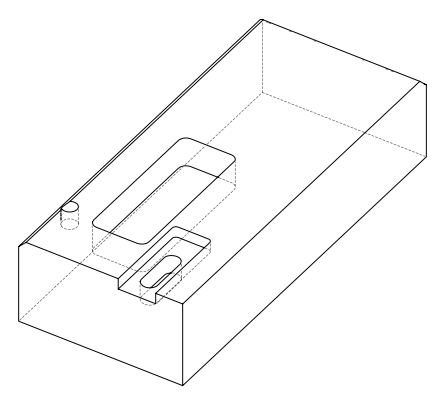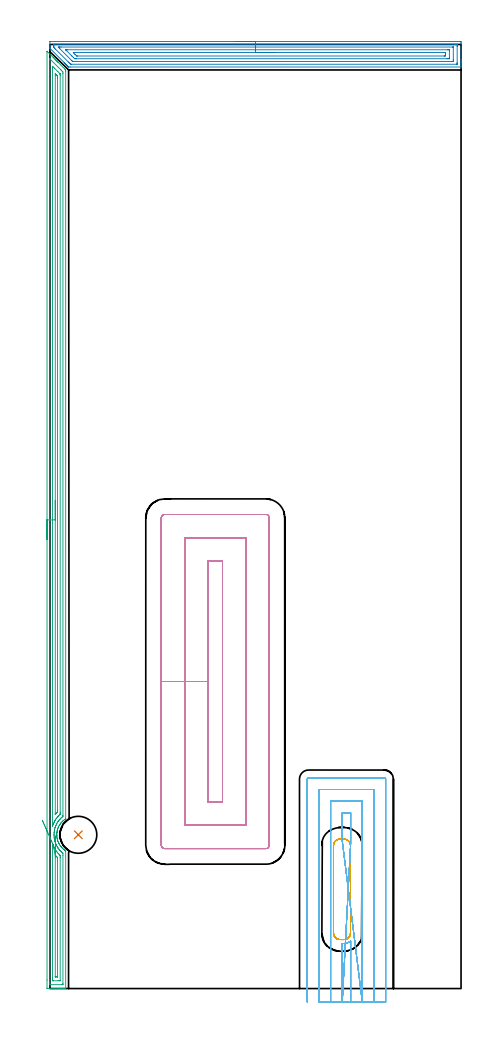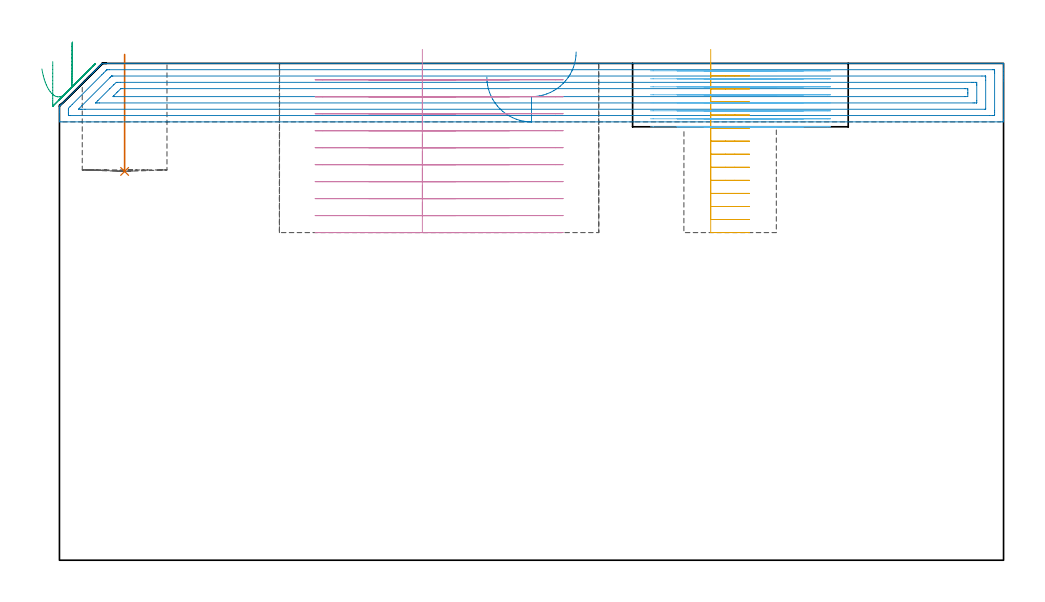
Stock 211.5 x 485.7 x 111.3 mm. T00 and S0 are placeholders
(PLAN: 6 operations, 4 tool changes, 70 min)
(1 INDEXABLE_INSERT_DRILL_BLIND_HOLE_FROM_SOLID | STEP1POCKET | NXT0302_009 | 0.11 min | 6783 mm3)
(2 AREA_MILL | FG_CHAMFER_SURFACE | UGT0205_001 | 8.58 min | 18148 mm3)
(3 AREA_MILL_1 | FG_CHAMFER_SURFACE_1 | UGT0205_001 | 15.48 min | 21834 mm3)
(4 MILL_RECTANGULAR_POCKET | POCKET_RECTANGULAR_STRAIGHT | NXT0201_012 | Follow Part, ap 4, ae 75% | 23.06 min | 506205 mm3)
(5 MILL_RECTANGULAR_POCKET_1 | POCKET_RECTANGULAR_STRAIGHT_1 | NXT0201_011 | Follow Part, ap 3, ae 75% | 4.24 min | 47154 mm3)
(6 MILL_SLOT | SLOT_PARTIAL_RECTANGULAR | NXT0201_009 | Follow Part, ap 2, ae 75% | 18.52 min | 59307 mm3)
(TOOL NXT0302_009 | Index. Insert Drill 19mm [880-D1900L25-05] | D19 PA176 FL95 Z2)
(TOOL UGT0205_001 | Chamfer Mill 20 x 3 x 45 deg. | D20 FL50 Z2)
(TOOL NXT0201_012 | ENDMILL 16mm [2P460-1600-NA 1630] | D16 FL38 Z6)
(TOOL NXT0201_011 | ENDMILL 12mm [2P460-1200-NA 1630] | D12 FL38 Z6)
(TOOL NXT0201_009 | ENDMILL 8mm [2P460-0800-NA 1630] | D8 FL26 Z6)
(OP 1 INDEXABLE_INSERT_DRILL_BLIND_HOLE_FROM_SOLID)
G17 G21 G94 G90
T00 M6
G54
G17 G0 G90 X14.6 Y79.1 S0 M3
G43 Z121.3 H1
G94 G81 G98 Z87.1 F250. R113.3
G80
M5
M2
(OP 2 AREA_MILL)
G17 G21 G94 G90
T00 M6
G54
G17 G0 G90 X95.75 Y487.2 S1061 M3
G43 Z121.3 H0
Z108.2
G94 G1 X95.788 Z107.328 F250.
X95.902 Z106.464
X96.091 Z105.612
X96.353 Z104.78
X96.687 Z103.974
X97.09 Z103.2
X97.558 Z102.464
X98.09 Z101.772
X98.679 Z101.129
X99.322 Z100.54
X100.014 Z100.009
X100.75 Z99.54
X101.524 Z99.137
X102.33 Z98.803
X103.162 Z98.541
X104.013 Z98.352
X104.878 Z98.238
X105.75 Z98.2
X210.912 Y487.199 Z98.201
X211.318 Y487.196 Z98.202
X211.49 Y487.192 Z98.205
X211.5 Y486.796 Z98.601
Y478.016 Z107.379
Y477.418 Z107.979
Y477.138 Z108.259
Y476.54 Z108.857
Y476.26 Z109.136
Y475.699 Z109.701
Y475.382 Z110.018
Y474.358 Z111.041
X211.498 Y474.227 Z111.165
X211.49 Y474.102 Z111.289
X211.358 Y474.1 Z111.3
X10.391
X9.661 Y474.103 Z111.294
X9.598 Y474.106 Z111.291
X9.5 Y474.2 Z111.197
X9.194 Y474.504 Z110.892
X9.054 Y474.645 Z110.753
X8.899 Y474.799 Z110.598
X8.755 Y474.943 Z110.453
X8.609 Y475.09 Z110.308
X8.467 Y475.232 Z110.166
X8.316 Y475.382 Z110.013
X8.163 Y475.536 Z109.862
X8.034 Y475.665 Z109.733
X7.877 Y475.821 Z109.574
X7.718 Y475.982 Z109.416
X7.602 Y476.097 Z109.3
X7.438 Y476.26 Z109.135
X7.272 Y476.427 Z108.971
X0.313 Y483.387 Z102.013
X0.142 Y483.559 Z101.84
X0.01 Y483.701 Z101.698
X0.007 Y483.723 Z101.676
X0. Y484.004 Z101.395
Y484.479 Z100.92
Y485.04 Z100.355
Y487.076 Z98.321
X0.002 Y487.191 Z98.205
X0.347 Y487.2 Z98.2
X105.75
Y485.786 Z99.614
X208.373
X209.13 Y485.785 Z99.615
X209.266 Y485.783 Z99.617
X209.465 Y485.779 Z99.621
X209.49 Y485.714 Z99.686
X209.496 Y485.557 Z99.843
X209.499 Y485.04 Z100.36
X209.5 Y484.675 Z100.725
X209.499 Y476.26 Z109.14
X209.497 Y475.897 Z109.503
X209.49 Y475.532 Z109.868
X209.478 Y475.52 Z109.88
X209.46 Y475.518 Z109.882
X209.413 Y475.516 Z109.884
X209.319 Y475.515 Z109.885
X209.13 Y475.514 Z109.886
X11.147 Y475.515 Z109.885
X10.77 Y475.519 Z109.881
X10.677 Y475.521 Z109.879
X10.63 Y475.532 Z109.868
X10.567 Y475.591 Z109.809
X10.391 Y475.76 Z109.64
X9.89 Y476.26 Z109.14
X9.5 Y476.65 Z108.75
X2.867 Y483.284 Z102.116
X2.37 Y483.786 Z101.614
X2.01 Y484.162 Z101.238
X2.003 Y484.524 Z100.876
X2.002 Y485.04 Z100.36
X2.003 Y485.403 Z99.997
X2.01 Y485.768 Z99.632
X2.022 Y485.779 Z99.621
X2.04 Y485.782 Z99.618
X2.087 Y485.784 Z99.616
X2.181 Y485.785 Z99.615
X2.37 Y485.786 Z99.614
X105.75
Y484.372 Z101.028
X207.347 Y484.371 Z101.029
X207.418 Y484.37 Z101.03
X207.473 Y484.367 Z101.033
X207.485 Y484.365 Z101.035
X207.49 Y484.354 Z101.046
X207.494 Y484.312 Z101.088
X207.499 Y484.162 Z101.238
X207.5 Y477.865 Z107.535
X207.498 Y477.138 Z108.262
X207.496 Y476.991 Z108.409
X207.491 Y476.943 Z108.457
X207.452 Y476.935 Z108.465
X207.347 Y476.934 Z108.466
X206.668 Y476.929 Z108.471
X11.961
X11.819 Y476.93 Z108.47
X11.707 Y476.933 Z108.467
X11.675 Y476.936 Z108.464
X11.664 Y476.943 Z108.457
X11.64 Y476.963 Z108.437
X11.462 Y477.138 Z108.262
X11.282 Y477.317 Z108.083
X5.044 Y483.556 Z101.844
X4.444 Y484.162 Z101.238
X4.257 Y484.354 Z101.046
X4.619 Y484.365 Z101.035
X4.833 Y484.369 Z101.031
X5.044 Y484.371 Z101.029
X5.723 Y484.372 Z101.028
X105.75
Y482.957 Z102.443
X204.674
X205.006 Y482.956 Z102.444
X205.386 Y482.952 Z102.448
X205.467 Y482.95 Z102.45
X205.49 Y482.943 Z102.457
X205.493 Y482.904 Z102.496
X205.496 Y482.818 Z102.582
X205.5 Y482.47 Z102.93
Y478.958 Z106.442
X205.499 Y478.894 Z106.506
X205.493 Y478.487 Z106.913
X205.49 Y478.386 Z107.014
X205.479 Y478.349 Z107.051
X205.419 Y478.348 Z107.052
X205.231 Y478.345 Z107.055
X204.674 Y478.343 Z107.057
X204.342
X13.623
X13.065 Y478.347 Z107.053
X12.726 Y478.35 Z107.05
X12.174 Y478.876 Z106.524
X12.155 Y478.894 Z106.506
X11.282 Y479.766 Z105.634
X8.609 Y482.44 Z102.96
X8.229 Y482.828 Z102.572
X8.138 Y482.923 Z102.477
X8.115 Y482.952 Z102.448
X8.137 Y482.953 Z102.447
X8.215 Y482.955 Z102.445
X8.609 Y482.957 Z102.443
X8.94
X105.75
Y481.543 Z103.857
X202.891
X203.49 Y481.528 Z103.872
X203.498 Y480.93 Z104.47
X203.499 Y480.65 Z104.75
X203.496 Y480.054 Z105.346
X203.49 Y479.772 Z105.628
X202.906 Y479.757 Z105.643
X202.891
X13.971
X13.956 Y479.758 Z105.642
X13.738 Y479.772 Z105.628
X13.065 Y480.435 Z104.965
X12.849 Y480.65 Z104.75
X12.174 Y481.329 Z104.071
X11.982 Y481.528 Z103.872
X12.16 Y481.542 Z103.858
X12.174
X105.75 Y481.543 Z103.857
X106.622 Z103.895
X107.486 Z104.009
X108.338 Z104.198
X109.17 Z104.46
X109.976 Z104.794
X110.75 Z105.197
X111.486 Z105.665
X112.178 Z106.196
X112.821 Z106.786
X113.41 Z107.429
X113.942 Z108.121
X114.41 Z108.857
X114.813 Z109.631
X115.147 Z110.437
X115.409 Z111.269
X115.598 Z112.12
X115.712 Z112.985
X115.75 Z113.857
G0 Z121.3
M5
M2
(OP 3 AREA_MILL_1)
G17 G21 G94 G90
T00 M6
G54
G17 G0 G90 X-1.5 Y231.1 S1061 M3
G43 Z121.3 H0
Z111.7
G94 G1 Y231.138 Z110.828 F250.
Y231.252 Z109.964
Y231.441 Z109.112
Y231.703 Z108.28
Y232.037 Z107.474
Y232.44 Z106.7
Y232.909 Z105.964
Y233.44 Z105.272
Y234.029 Z104.629
Y234.672 Z104.04
Y235.364 Z103.508
Y236.1 Z103.04
Y236.874 Z102.637
Y237.68 Z102.303
Y238.512 Z102.041
Y239.364 Z101.852
Y240.229 Z101.738
Y241.1 Z101.7
X-1.499 Y482.17 Z101.699
X-1.494 Y482.183 Z101.704
X-1.473 Y482.17 Z101.725
X-1.386 Y482.086 Z101.813
X-1.338 Y482.039 Z101.861
X1.635 Y479.065 Z104.835
X1.982 Y478.719 Z105.179
X2.47 Y478.23 Z105.67
X2.703 Y477.998 Z105.901
X2.861 Y477.842 Z106.056
X3.013 Y477.688 Z106.211
X3.15 Y477.551 Z106.348
X3.3 Y477.402 Z106.495
X3.445 Y477.257 Z106.642
X3.597 Y477.104 Z106.795
X3.739 Y476.963 Z106.935
X3.876 Y476.825 Z107.074
X4.044 Y476.657 Z107.242
X4.178 Y476.524 Z107.374
X4.308 Y476.393 Z107.506
X7.692 Y473.008 Z110.89
X8.063 Y472.634 Z111.262
X8.093 Y472.6 Z111.293
X8.1 Y471.74 Z111.3
Y87.34
X8.095 Y87.303 Z111.292
X7.997 Y87.227 Z111.195
X7.692 Y87.023 Z110.888
X7.602 Y86.964 Z110.799
X7.502 Y86.893 Z110.702
X7.419 Y86.834 Z110.619
X7. Y86.507 Z110.199
X6.932 Y86.446 Z110.13
X6.813 Y86.34 Z110.009
X6.65 Y86.196 Z109.848
X6.547 Y86.105 Z109.745
X6.056 Y85.614 Z109.255
X6.003 Y85.552 Z109.202
X5.935 Y85.473 Z109.132
X5.731 Y85.24 Z108.93
X5.673 Y85.174 Z108.873
X5.325 Y84.72 Z108.522
X5.283 Y84.658 Z108.48
X5.057 Y84.324 Z108.253
X4.801 Y83.918 Z107.999
X4.748 Y83.826 Z107.947
X4.517 Y83.382 Z107.716
X4.305 Y82.933 Z107.503
X4.28 Y82.87 Z107.477
X4.206 Y82.688 Z107.405
X4.126 Y82.488 Z107.323
X3.967 Y82.039 Z107.161
X3.947 Y81.976 Z107.14
X3.929 Y81.922 Z107.124
X3.886 Y81.771 Z107.085
X3.877 Y81.739 Z107.076
X3.824 Y81.535 Z107.016
X3.823 Y81.529 Z107.015
X3.739 Y81.189 Z106.936
X3.729 Y81.146 Z106.925
X3.717 Y81.082 Z106.913
X3.642 Y80.7 Z106.841
X3.583 Y80.285 Z106.78
X3.578 Y80.252 Z106.774
X3.573 Y80.188 Z106.767
X3.555 Y79.998 Z106.748
X3.536 Y79.805 Z106.73
X3.513 Y79.358 Z106.706
Y79.102 Z106.703
X3.511 Y78.911 Z106.704
X3.514 Y78.845 Z106.707
X3.516 Y78.829
X3.518 Y78.746 Z106.712
X3.52 Y78.706 Z106.714
X3.531 Y78.465 Z106.724
X3.537 Y78.4 Z106.729
X3.569 Y78.017 Z106.768
X3.632 Y77.571 Z106.828
X3.716 Y77.123 Z106.911
X3.818 Y76.678 Z107.012
X3.835 Y76.613 Z107.029
X3.869 Y76.477 Z107.067
X3.928 Y76.278 Z107.125
X3.969 Y76.166 Z107.163
X4.06 Y75.899 Z107.256
X4.1 Y75.784 Z107.296
X4.277 Y75.335 Z107.476
X4.477 Y74.89 Z107.675
X4.512 Y74.825 Z107.708
X4.634 Y74.584 Z107.833
X4.661 Y74.536 Z107.86
X4.8 Y74.283 Z108.
X4.975 Y73.997 Z108.174
X5.02 Y73.931 Z108.219
X5.282 Y73.545 Z108.481
X5.537 Y73.198 Z108.737
X5.606 Y73.103 Z108.806
X5.642 Y73.059 Z108.841
X5.673 Y73.02 Z108.873
X6.04 Y72.608 Z109.24
X6.374 Y72.259 Z109.57
X6.421 Y72.21 Z109.618
X6.49 Y72.143 Z109.689
X6.547 Y72.089 Z109.745
X6.977 Y71.718 Z110.177
X7.147 Y71.583 Z110.346
X7.42 Y71.365 Z110.619
X7.485 Y71.316 Z110.684
X7.724 Y71.151 Z110.922
X7.916 Y71.025 Z111.114
X8.094 Y70.907 Z111.292
X8.1 Y70.802 Z111.3
Y0.179
X8.098 Y0.01 Z111.289
X7.939 Y0.003 Z111.131
X7.772 Y0. Z110.972
X7.519 Z110.718
X6.813 Z110.008
X5.582 Z108.779
X5.057 Z108.251
X4.441 Z107.637
X-1.356 Y0.001 Z101.842
X-1.492 Y0.01 Z101.706
X-1.499 Y0.147 Z101.699
X-1.5 Y4.384 Z101.7
Y241.1
X-0.086 Z103.114
Y477.998
X-0.084 Y478.253 Z103.116
X-0.082 Y478.315 Z103.118
X-0.08 Y478.319 Z103.12
X-0.076 Z103.124
X-0.052 Y478.299 Z103.148
X-0.001 Y478.25 Z103.199
X5.616 Y472.634 Z108.816
X5.935 Y472.313 Z109.135
X6.499 Y471.74 Z109.699
X6.679 Y471.544 Z109.879
X6.685 Y470.846 Z109.885
Y89.128
X6.681 Y88.746 Z109.881
X6.679 Y88.561 Z109.879
X6.578 Y88.473 Z109.778
X6.292 Y88.234 Z109.492
X6.1 Y88.066 Z109.3
X5.935 Y87.916 Z109.135
X5.642 Y87.638 Z108.842
X5.337 Y87.34 Z108.537
X5.2 Y87.194 Z108.4
X5.057 Y87.035 Z108.257
X4.787 Y86.72 Z107.987
X4.568 Y86.446 Z107.768
X4.399 Y86.221 Z107.599
X4.178 Y85.912 Z107.378
X4.034 Y85.699 Z107.234
X3.94 Y85.552 Z107.14
X3.695 Y85.15 Z106.895
X3.426 Y84.658 Z106.626
X3.399 Y84.608 Z106.599
X3.382 Y84.574 Z106.582
X3.3 Y84.403 Z106.5
X3.101 Y83.966 Z106.301
X3.019 Y83.764 Z106.219
X2.849 Y83.33 Z106.049
X2.683 Y82.87 Z105.883
X2.645 Y82.756 Z105.845
X2.62 Y82.669 Z105.82
X2.432 Y81.971 Z105.632
X2.422 Y81.929 Z105.622
X2.284 Y81.223 Z105.484
X2.26 Y81.082 Z105.46
X2.174 Y80.44 Z105.374
X2.15 Y80.188 Z105.35
X2.112 Y79.61 Z105.312
X2.102 Y79.294 Z105.302
X2.106 Y78.722 Z105.306
X2.12 Y78.4 Z105.32
X2.173 Y77.759 Z105.373
X2.205 Y77.507 Z105.405
X2.254 Y77.15 Z105.454
X2.331 Y76.705 Z105.531
X2.349 Y76.613 Z105.549
X2.422 Y76.278 Z105.622
X2.563 Y75.719 Z105.763
X2.586 Y75.635 Z105.786
X2.623 Y75.514 Z105.823
X2.865 Y74.825 Z106.065
X2.99 Y74.51 Z106.19
X3.238 Y73.931 Z106.438
X3.3 Y73.795 Z106.5
X3.703 Y73.037 Z106.903
X3.884 Y72.738 Z107.084
X4.178 Y72.285 Z107.378
X4.235 Y72.2 Z107.435
X4.249 Y72.179 Z107.449
X4.275 Y72.143 Z107.475
X4.554 Y71.76 Z107.754
X4.981 Y71.249 Z108.181
X5.057 Y71.165 Z108.257
X5.445 Y70.754 Z108.645
X5.847 Y70.355 Z109.047
X5.935 Y70.277 Z109.135
X6.398 Y69.884 Z109.598
X6.548 Y69.752 Z109.748
X6.679 Y69.598 Z109.879
X6.686 Y68.567 Z109.886
Y2.545
X6.679 Y2.017 Z109.879
X6.658 Y2.01 Z109.858
X6.586 Y2.005 Z109.786
X6.478 Y2.002 Z109.678
X6.342 Y2. Z109.542
X5.935 Z109.135
X0.193 Z103.393
X-0.007 Y2.003 Z103.193
X-0.041 Y2.005 Z103.159
X-0.073 Y2.009 Z103.127
X-0.079 Y2.052 Z103.121
X-0.084 Y2.283 Z103.116
X-0.085 Y2.414 Z103.115
X-0.086 Y3.178 Z103.114
Y241.1
X1.328 Z104.528
X1.329 Y473.747 Z104.529
X1.33 Y474.422 Z104.53
X1.331 Y474.453 Z104.531
X1.374 Y474.422 Z104.574
X1.543 Y474.256 Z104.743
X2.273 Y473.528 Z105.473
X4.061 Y471.74 Z107.261
X4.954 Y470.846 Z108.154
X5.057 Y470.741 Z108.257
X5.247 Y470.542 Z108.447
X5.265 Y470.507 Z108.465
X5.267 Y470.433 Z108.467
X5.27 Y470.317 Z108.47
X5.271 Y470.171 Z108.471
Y469.952
Y90.697
X5.27 Y90.022 Z108.47
X5.268 Y89.807 Z108.468
X5.265 Y89.732 Z108.465
X5.256 Y89.694 Z108.456
X4.675 Y89.128 Z107.875
X4.429 Y88.873 Z107.629
X4.178 Y88.602 Z107.378
X4.008 Y88.408 Z107.208
X3.861 Y88.234 Z107.061
X3.613 Y87.916 Z106.813
X3.3 Y87.503 Z106.5
X3.232 Y87.409 Z106.432
X3.185 Y87.34 Z106.385
X2.882 Y86.872 Z106.082
X2.616 Y86.446 Z105.816
X2.544 Y86.321 Z105.744
X2.422 Y86.096 Z105.622
X2.239 Y85.738 Z105.439
X2.147 Y85.552 Z105.347
X1.953 Y85.136 Z105.153
X1.75 Y84.658 Z104.95
X1.69 Y84.509 Z104.89
X1.543 Y84.127 Z104.743
X1.355 Y83.603 Z104.555
X1.335 Y83.553 Z104.535
X1.332 Y83.615 Z104.532
X1.33 Y83.694 Z104.53
X1.329 Y83.764 Z104.529
X1.328 Y83.817 Z104.528
Y241.1
X2.743 Z105.943
Y469.625
X2.744 Y469.952 Z105.944
X2.747 Y470.515 Z105.947
X2.749 Y470.582 Z105.949
X3.02 Y470.324 Z106.22
X3.204 Y470.146 Z106.404
X3.3 Y470.051 Z106.5
X3.399 Y469.952 Z106.599
X3.501 Y469.848 Z106.701
X3.716 Y469.627 Z106.916
X3.851 Y469.486 Z107.051
X3.853 Y469.455 Z107.053
X3.855 Y469.387 Z107.055
X3.857 Y469.058 Z107.057
Y468.491
Y91.81
X3.856 Y91.244 Z107.056
X3.853 Y90.916 Z107.053
X3.85 Y90.779 Z107.05
X3.766 Y90.684 Z106.966
X3.652 Y90.557 Z106.852
X3.3 Y90.174 Z106.5
X3.229 Y90.094 Z106.429
X3.165 Y90.022 Z106.365
X2.792 Y89.581 Z105.992
X2.752 Y89.536 Z105.952
X2.748 Y89.597 Z105.948
X2.745 Y89.693 Z105.945
X2.743 Y90.022 Z105.943
Y90.204
Y241.1
Y241.972 Z105.981
Y242.837 Z106.095
Y243.688 Z106.283
Y244.52 Z106.546
Y245.326 Z106.88
Y246.1 Z107.282
Y246.836 Z107.751
Y247.528 Z108.282
Y248.171 Z108.872
Y248.761 Z109.515
Y249.292 Z110.207
Y249.76 Z110.943
Y250.163 Z111.716
Y250.497 Z112.522
Y250.759 Z113.354
Y250.948 Z114.206
Y251.062 Z115.071
Y251.1 Z115.943
G0 Z121.3
X-3.933 Y86.574
Z110.053
G1 X-3.787 Y86.243 Z109.26
X-3.613 Y85.85 Z108.5
X-3.413 Y85.398 Z107.782
X-3.189 Y84.89 Z107.109
X-2.941 Y84.331 Z106.486
X-2.673 Y83.724 Z105.92
X-2.386 Y83.074 Z105.414
X-2.082 Y82.386 Z104.971
X-1.764 Y81.666 Z104.596
X-1.433 Y80.919 Z104.29
X-1.093 Y80.15 Z104.057
X-0.746 Y79.365 Z103.899
X-0.395 Y78.571 Z103.815
X-0.043 Y77.773 Z103.808
X0.309 Y76.978 Z103.877
X0.657 Y76.191 Z104.021
X0.998 Y75.418 Z104.239
X1.331 Y74.666 Z104.531
X1.339 Y74.649 Z104.539
X1.419 Y74.426 Z104.619
X1.543 Y74.073 Z104.743
X1.594 Y73.931 Z104.794
X1.625 Y73.848 Z104.825
X1.969 Y73.037 Z105.169
X2.087 Y72.769 Z105.287
X2.376 Y72.189 Z105.576
X2.401 Y72.143 Z105.601
X2.422 Y72.105 Z105.622
X2.732 Y71.566 Z105.932
X2.933 Y71.249 Z106.133
X3.3 Y70.706 Z106.5
X3.557 Y70.355 Z106.757
X4.178 Y69.604 Z107.378
X4.305 Y69.461 Z107.505
X4.675 Y69.076 Z107.875
X5.057 Y68.701 Z108.257
X5.195 Y68.567 Z108.395
X5.252 Y68.509 Z108.452
X5.265 Y68.456 Z108.465
X5.267 Y68.353 Z108.467
X5.271 Y67.673 Z108.471
Y67.455
Y4.202
X5.27 Y4.093 Z108.47
X5.267 Y4.039 Z108.467
X5.265 Y4.018 Z108.465
X5.249 Y4.007 Z108.449
X4.178 Y4. Z107.378
X1.741 Y4.001 Z104.941
X1.543 Y4.005 Z104.743
X1.351 Y4.01 Z104.551
X1.335 Y4.202 Z104.535
X1.332 Y4.417 Z104.532
X1.329 Y5.096 Z104.529
Y5.315
Y74.514
X1.331 Y74.666 Z104.531
X2.75 Y68.673 Z105.95
X2.844 Y68.567 Z106.044
X3.3 Y68.036 Z106.5
X3.629 Y67.673 Z106.829
X3.731 Y67.56 Z106.931
X3.809 Y67.47 Z107.009
X3.85 Y67.42 Z107.05
X3.852 Y67.389 Z107.052
X3.856 Y67.107 Z107.056
X3.857 Y66.779 Z107.057
Y66.212
Y6.128
X3.855 Y6.059 Z107.055
X3.852 Y6.021 Z107.052
X3.85 Y6.01 Z107.05
X3.842 Y6.008 Z107.042
X3.734 Y6.003 Z106.934
X3.29 Y6. Z106.49
X2.866 Y6.007 Z106.066
X2.762 Y6.01 Z105.962
X2.749 Y6.016 Z105.949
X2.747 Y6.033 Z105.947
X2.744 Y6.068 Z105.944
X2.743 Y6.146 Z105.943
Y67.673
X2.744 Y68.239 Z105.944
X2.748 Y68.567 Z105.948
X2.75 Y68.673 Z105.95
X2.766 Y69.543 Z106.005
X2.783 Y70.406 Z106.135
X2.799 Y71.253 Z106.34
X2.815 Y72.08 Z106.618
X2.831 Y72.879 Z106.968
X2.845 Y73.645 Z107.385
X2.859 Y74.372 Z107.868
X2.873 Y75.053 Z108.412
X2.885 Y75.685 Z109.014
X2.896 Y76.262 Z109.669
X2.906 Y76.779 Z110.371
X2.914 Y77.234 Z111.115
X2.922 Y77.621 Z111.897
X2.928 Y77.94 Z112.709
X2.933 Y78.186 Z113.546
X2.936 Y78.358 Z114.401
X2.938 Y78.455 Z115.268
Y78.477 Z116.14
G0 Z121.3
M5
M2
(OP 4 MILL_RECTANGULAR_POCKET)
G17 G21 G94 G90
T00 M6
G54
G17 G0 G90 X81.3 Y183.343 S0 M3
G43 Z121.439 H1
Z114.439
G94 G1 Y157.95 Z107.635 F250.
Y96. F500.
X88.8
Y219.9
X81.3
Y157.95
X69.3
Y84.
X100.8
Y231.9
X69.3
Y157.95
X57.3
Y73.7
G3 X59. Y72. R1.7
G1 X111.1
G3 X112.8 Y73.7 R1.7
G1 Y242.2
G3 X111.1 Y243.9 R1.7
G1 X59.
G3 X57.3 Y242.2 R1.7
G1 Y157.95
Y156.95
G0 X81.3 Y183.343 Z110.635
G1 Y157.95 Z103.831 F250.
Y96. F500.
X88.8
Y219.9
X81.3
Y157.95
X69.3
Y84.
X100.8
Y231.9
X69.3
Y157.95
X57.3
Y73.7
G3 X59. Y72. R1.7
G1 X111.1
G3 X112.8 Y73.7 R1.7
G1 Y242.2
G3 X111.1 Y243.9 R1.7
G1 X59.
G3 X57.3 Y242.2 R1.7
G1 Y157.95
Y156.95
G0 X81.3 Y183.343 Z106.831
G1 Y157.95 Z100.028 F250.
Y96. F500.
X88.8
Y219.9
X81.3
Y157.95
X69.3
Y84.
X100.8
Y231.9
X69.3
Y157.95
X57.3
Y73.7
G3 X59. Y72. R1.7
G1 X111.1
G3 X112.8 Y73.7 R1.7
G1 Y242.2
G3 X111.1 Y243.9 R1.7
G1 X59.
G3 X57.3 Y242.2 R1.7
G1 Y157.95
Y156.95
G0 X81.3 Y183.343 Z103.028
G1 Y157.95 Z96.224 F250.
Y96. F500.
X88.8
Y219.9
X81.3
Y157.95
X69.3
Y84.
X100.8
Y231.9
X69.3
Y157.95
X57.3
Y73.7
G3 X59. Y72. R1.7
G1 X111.1
G3 X112.8 Y73.7 R1.7
G1 Y242.2
G3 X111.1 Y243.9 R1.7
G1 X59.
G3 X57.3 Y242.2 R1.7
G1 Y157.95
Y156.95
G0 X81.3 Y183.343 Z99.224
G1 Y157.95 Z92.42 F250.
Y96. F500.
X88.8
Y219.9
X81.3
Y157.95
X69.3
Y84.
X100.8
Y231.9
X69.3
Y157.95
X57.3
Y73.7
G3 X59. Y72. R1.7
G1 X111.1
G3 X112.8 Y73.7 R1.7
G1 Y242.2
G3 X111.1 Y243.9 R1.7
G1 X59.
G3 X57.3 Y242.2 R1.7
G1 Y157.95
Y156.95
G0 X81.3 Y183.343 Z95.42
G1 Y157.95 Z88.616 F250.
Y96. F500.
X88.8
Y219.9
X81.3
Y157.95
X69.3
Y84.
X100.8
Y231.9
X69.3
Y157.95
X57.3
Y73.7
G3 X59. Y72. R1.7
G1 X111.1
G3 X112.8 Y73.7 R1.7
G1 Y242.2
G3 X111.1 Y243.9 R1.7
G1 X59.
G3 X57.3 Y242.2 R1.7
G1 Y157.95
Y156.95
G0 X81.3 Y183.343 Z91.616
G1 Y157.95 Z84.812 F250.
Y96. F500.
X88.8
Y219.9
X81.3
Y157.95
X69.3
Y84.
X100.8
Y231.9
X69.3
Y157.95
X57.3
Y73.7
G3 X59. Y72. R1.7
G1 X111.1
G3 X112.8 Y73.7 R1.7
G1 Y242.2
G3 X111.1 Y243.9 R1.7
G1 X59.
G3 X57.3 Y242.2 R1.7
G1 Y157.95
Y156.95
G0 X81.3 Y183.343 Z87.812
G1 Y157.95 Z81.008 F250.
Y96. F500.
X88.8
Y219.9
X81.3
Y157.95
X69.3
Y84.
X100.8
Y231.9
X69.3
Y157.95
X57.3
Y73.7
G3 X59. Y72. R1.7
G1 X111.1
G3 X112.8 Y73.7 R1.7
G1 Y242.2
G3 X111.1 Y243.9 R1.7
G1 X59.
G3 X57.3 Y242.2 R1.7
G1 Y157.95
Y156.95
G0 X81.3 Y183.343 Z84.008
G1 Y157.95 Z77.204 F250.
Y96. F500.
X88.8
Y219.9
X81.3
Y157.95
X69.3
Y84.
X100.8
Y231.9
X69.3
Y157.95
X57.3
Y73.7
G3 X59. Y72. R1.7
G1 X111.1
G3 X112.8 Y73.7 R1.7
G1 Y242.2
G3 X111.1 Y243.9 R1.7
G1 X59.
G3 X57.3 Y242.2 R1.7
G1 Y157.95
Y156.95
G0 X81.3 Y183.343 Z80.204
G1 Y157.95 Z73.4 F250.
Y96. F500.
X88.8
Y219.9
X81.3
Y157.95
X69.3
Y84.
X100.8
Y231.9
X69.3
Y157.95
X57.3
Y73.7
G3 X59. Y72. R1.7
G1 X111.1
G3 X112.8 Y73.7 R1.7
G1 Y242.2
G3 X111.1 Y243.9 R1.7
G1 X59.
G3 X57.3 Y242.2 R1.7
G1 Y157.95
Y156.95
G0 Z121.439
M5
M2
(OP 5 MILL_RECTANGULAR_POCKET_1)
G17 G21 G94 G90
T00 M6
G54
G17 G0 G90 X145.9 Y73.167 S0 M3
G43 Z121.439 H1
Z114.439
G94 G1 Y51.05 Z108.513 F250.
Y28.5 F500.
G3 X149.2 Y25.2 R3.3
G1 X151.3
G3 X154.6 Y28.5 R3.3
G1 Y73.6
G3 X151.3 Y76.9 R3.3
G1 X149.2
G3 X145.9 Y73.6 R3.3
G1 Y51.05
Y50.05
G0 Y73.167 Z111.513
G1 Y51.05 Z105.587 F250.
Y28.5 F500.
G3 X149.2 Y25.2 R3.3
G1 X151.3
G3 X154.6 Y28.5 R3.3
G1 Y73.6
G3 X151.3 Y76.9 R3.3
G1 X149.2
G3 X145.9 Y73.6 R3.3
G1 Y51.05
Y50.05
G0 Y73.167 Z108.587
G1 Y51.05 Z102.661 F250.
Y28.5 F500.
G3 X149.2 Y25.2 R3.3
G1 X151.3
G3 X154.6 Y28.5 R3.3
G1 Y73.6
G3 X151.3 Y76.9 R3.3
G1 X149.2
G3 X145.9 Y73.6 R3.3
G1 Y51.05
Y50.05
G0 Y73.167 Z105.661
G1 Y51.05 Z99.735 F250.
Y28.5 F500.
G3 X149.2 Y25.2 R3.3
G1 X151.3
G3 X154.6 Y28.5 R3.3
G1 Y73.6
G3 X151.3 Y76.9 R3.3
G1 X149.2
G3 X145.9 Y73.6 R3.3
G1 Y51.05
Y50.05
G0 Y73.167 Z102.735
G1 Y51.05 Z96.809 F250.
Y28.5 F500.
G3 X149.2 Y25.2 R3.3
G1 X151.3
G3 X154.6 Y28.5 R3.3
G1 Y73.6
G3 X151.3 Y76.9 R3.3
G1 X149.2
G3 X145.9 Y73.6 R3.3
G1 Y51.05
Y50.05
G0 Y73.167 Z99.809
G1 Y51.05 Z93.883 F250.
Y28.5 F500.
G3 X149.2 Y25.2 R3.3
G1 X151.3
G3 X154.6 Y28.5 R3.3
G1 Y73.6
G3 X151.3 Y76.9 R3.3
G1 X149.2
G3 X145.9 Y73.6 R3.3
G1 Y51.05
Y50.05
G0 Y73.167 Z96.883
G1 Y51.05 Z90.957 F250.
Y28.5 F500.
G3 X149.2 Y25.2 R3.3
G1 X151.3
G3 X154.6 Y28.5 R3.3
G1 Y73.6
G3 X151.3 Y76.9 R3.3
G1 X149.2
G3 X145.9 Y73.6 R3.3
G1 Y51.05
Y50.05
G0 Y73.167 Z93.957
G1 Y51.05 Z88.03 F250.
Y28.5 F500.
G3 X149.2 Y25.2 R3.3
G1 X151.3
G3 X154.6 Y28.5 R3.3
G1 Y73.6
G3 X151.3 Y76.9 R3.3
G1 X149.2
G3 X145.9 Y73.6 R3.3
G1 Y51.05
Y50.05
G0 Y73.167 Z91.03
G1 Y51.05 Z85.104 F250.
Y28.5 F500.
G3 X149.2 Y25.2 R3.3
G1 X151.3
G3 X154.6 Y28.5 R3.3
G1 Y73.6
G3 X151.3 Y76.9 R3.3
G1 X149.2
G3 X145.9 Y73.6 R3.3
G1 Y51.05
Y50.05
G0 Y73.167 Z88.104
G1 Y51.05 Z82.178 F250.
Y28.5 F500.
G3 X149.2 Y25.2 R3.3
G1 X151.3
G3 X154.6 Y28.5 R3.3
G1 Y73.6
G3 X151.3 Y76.9 R3.3
G1 X149.2
G3 X145.9 Y73.6 R3.3
G1 Y51.05
Y50.05
G0 Y73.167 Z85.178
G1 Y51.05 Z79.252 F250.
Y28.5 F500.
G3 X149.2 Y25.2 R3.3
G1 X151.3
G3 X154.6 Y28.5 R3.3
G1 Y73.6
G3 X151.3 Y76.9 R3.3
G1 X149.2
G3 X145.9 Y73.6 R3.3
G1 Y51.05
Y50.05
G0 Y73.167 Z82.252
G1 Y51.05 Z76.326 F250.
Y28.5 F500.
G3 X149.2 Y25.2 R3.3
G1 X151.3
G3 X154.6 Y28.5 R3.3
G1 Y73.6
G3 X151.3 Y76.9 R3.3
G1 X149.2
G3 X145.9 Y73.6 R3.3
G1 Y51.05
Y50.05
G0 Y73.167 Z79.326
G1 Y51.05 Z73.4 F250.
Y28.5 F500.
G3 X149.2 Y25.2 R3.3
G1 X151.3
G3 X154.6 Y28.5 R3.3
G1 Y73.6
G3 X151.3 Y76.9 R3.3
G1 X149.2
G3 X145.9 Y73.6 R3.3
G1 Y51.05
Y50.05
G0 Z121.439
M5
M2
(OP 6 MILL_SLOT)
G17 G21 G94 G90
T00 M6
G54
G17 G0 G90 X154.7 Y-7. S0 M3
G43 Z121.439 H1
Z109.647
G94 G1 Y-4. F250.
Y24.45 F500.
X154.061 Y23.967
X153.814 Y23.824
X153.69 Y23.766
X152.995 Y23.479
X152.489 Y23.331
G2 X150.4 Y23.2 R9.158
G1 Y-4.
Y-7. F250.
X154.7 Y74.655 F500.
Y77.655 F250.
Y90.4 F500.
X150.4
Y78.9
Y75.9 F250.
X160.7 Y-7. F500.
Y-4. F250.
Y96.4 F500.
X144.4
Y75.83
Y72.83 F250.
Y29.269 F500.
Y26.269 F250.
Y-4. F500.
Y-7. F250.
X166.7
Y-4.
Y102.4 F500.
X138.4
Y-4.
Y-7. F250.
X172.7
Y-4.
Y107.8 F500.
G3 X172.1 Y108.4 R0.6
G1 X133.
G3 X132.4 Y107.8 R0.6
G1 Y-4.
Y-7. F250.
G0 X154.7 Z107.854
G1 Y-4.
Y24.45 F500.
X154.061 Y23.967
X153.814 Y23.824
X153.69 Y23.766
X152.995 Y23.479
X152.489 Y23.331
G2 X150.4 Y23.2 R9.158
G1 Y-4.
Y-7. F250.
X154.7 Y74.655 F500.
Y77.655 F250.
Y90.4 F500.
X150.4
Y78.9
Y75.9 F250.
X160.7 Y-7. F500.
Y-4. F250.
Y96.4 F500.
X144.4
Y75.83
Y72.83 F250.
Y29.269 F500.
Y26.269 F250.
Y-4. F500.
Y-7. F250.
X166.7
Y-4.
Y102.4 F500.
X138.4
Y-4.
Y-7. F250.
X172.7
Y-4.
Y107.8 F500.
G3 X172.1 Y108.4 R0.6
G1 X133.
G3 X132.4 Y107.8 R0.6
G1 Y-4.
Y-7. F250.
G0 X154.7 Z106.062
G1 Y-4.
Y24.45 F500.
G2 X152.995 Y23.479 R4.515
G1 X152.488 Y23.331
G2 X150.4 Y23.2 R9.171
G1 Y-4.
Y-7. F250.
X154.7 Y74.655 F500.
Y77.655 F250.
Y90.4 F500.
X150.4
Y78.9
Y75.9 F250.
X160.7 Y-7. F500.
Y-4. F250.
Y96.4 F500.
X144.4
Y75.83
Y72.83 F250.
Y29.269 F500.
Y26.269 F250.
Y-4. F500.
Y-7. F250.
X166.7
Y-4.
Y102.4 F500.
X138.4
Y-4.
Y-7. F250.
X172.7
Y-4.
Y107.8 F500.
G3 X172.1 Y108.4 R0.6
G1 X133.
G3 X132.4 Y107.8 R0.6
G1 Y-4.
Y-7. F250.
G0 X154.7 Z104.27
G1 Y-4.
Y24.45 F500.
G2 X152.995 Y23.479 R4.515
G1 X152.488 Y23.331
G2 X150.4 Y23.2 R9.171
G1 Y-4.
Y-7. F250.
X154.7 Y74.655 F500.
Y77.655 F250.
Y90.4 F500.
X150.4
Y78.9
Y75.9 F250.
X160.7 Y-7. F500.
Y-4. F250.
Y96.4 F500.
X144.4
Y75.83
Y72.83 F250.
Y29.269 F500.
Y26.269 F250.
Y-4. F500.
Y-7. F250.
X166.7
Y-4.
Y102.4 F500.
X138.4
Y-4.
Y-7. F250.
X172.7
Y-4.
Y107.8 F500.
G3 X172.1 Y108.4 R0.6
G1 X133.
G3 X132.4 Y107.8 R0.6
G1 Y-4.
Y-7. F250.
G0 X154.7 Z102.477
G1 Y-4.
Y24.45 F500.
G2 X152.995 Y23.479 R4.515
G1 X152.488 Y23.331
G2 X150.4 Y23.2 R9.171
G1 Y-4.
Y-7. F250.
X154.7 Y74.655 F500.
Y77.655 F250.
Y90.4 F500.
X150.4
Y78.9
Y75.9 F250.
X160.7 Y-7. F500.
Y-4. F250.
Y96.4 F500.
X144.4
Y75.83
Y72.83 F250.
Y29.269 F500.
Y26.269 F250.
Y-4. F500.
Y-7. F250.
X166.7
Y-4.
Y102.4 F500.
X138.4
Y-4.
Y-7. F250.
X172.7
Y-4.
Y107.8 F500.
G3 X172.1 Y108.4 R0.6
G1 X133.
G3 X132.4 Y107.8 R0.6
G1 Y-4.
Y-7. F250.
G0 X154.7 Z100.685
G1 Y-4.
Y24.45 F500.
G2 X152.995 Y23.479 R4.515
G1 X152.488 Y23.331
G2 X150.4 Y23.2 R9.171
G1 Y-4.
Y-7. F250.
X154.7 Y74.655 F500.
Y77.655 F250.
Y90.4 F500.
X150.4
Y78.9
Y75.9 F250.
X160.7 Y-7. F500.
Y-4. F250.
Y96.4 F500.
X144.4
Y75.83
Y72.83 F250.
Y29.269 F500.
Y26.269 F250.
Y-4. F500.
Y-7. F250.
X166.7
Y-4.
Y102.4 F500.
X138.4
Y-4.
Y-7. F250.
X172.7
Y-4.
Y107.8 F500.
G3 X172.1 Y108.4 R0.6
G1 X133.
G3 X132.4 Y107.8 R0.6
G1 Y-4.
Y-7. F250.
G0 X154.7 Z98.892
G1 Y-4.
Y24.45 F500.
G2 X152.995 Y23.479 R4.515
G1 X152.488 Y23.331
G2 X150.4 Y23.2 R9.171
G1 Y-4.
Y-7. F250.
X154.7 Y74.655 F500.
Y77.655 F250.
Y90.4 F500.
X150.4
Y78.9
Y75.9 F250.
X160.7 Y-7. F500.
Y-4. F250.
Y96.4 F500.
X144.4
Y75.83
Y72.83 F250.
Y29.269 F500.
Y26.269 F250.
Y-4. F500.
Y-7. F250.
X166.7
Y-4.
Y102.4 F500.
X138.4
Y-4.
Y-7. F250.
X172.7
Y-4.
Y107.8 F500.
G3 X172.1 Y108.4 R0.6
G1 X133.
G3 X132.4 Y107.8 R0.6
G1 Y-4.
Y-7. F250.
G0 X154.7 Z97.1
G1 Y-4.
Y24.45 F500.
G2 X152.995 Y23.479 R4.515
G1 X152.49 Y23.332
G2 X150.4 Y23.2 R9.142
G1 Y-4.
Y-7. F250.
X154.7 Y74.655 F500.
Y77.655 F250.
Y90.4 F500.
X150.4
Y78.9
Y75.9 F250.
X160.7 Y-7. F500.
Y-4. F250.
Y96.4 F500.
X144.4
Y75.83
Y72.83 F250.
Y29.269 F500.
Y26.269 F250.
Y-4. F500.
Y-7. F250.
X166.7
Y-4.
Y102.4 F500.
X138.4
Y-4.
Y-7. F250.
X172.7
Y-4.
Y107.8 F500.
G3 X172.1 Y108.4 R0.6
G1 X133.
G3 X132.4 Y107.8 R0.6
G1 Y-4.
Y-7. F250.
G0 Z121.439
M5
M2
